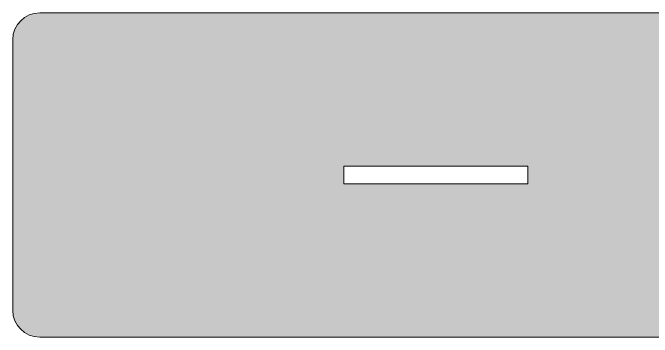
# Model space of a CAD drawing. Extents: x 114 to 1091, y -988 to 280.
# Drawn here: x 254 to 778, y -988 to -722 of the extents above; entities that cross this region are included whole.
import ezdxf

# ---------------------------------------------------------------- set-up
doc = ezdxf.new("R2010")
doc.units = 0
doc.header["$MEASUREMENT"] = 0
doc.layers.add('Layer 1', color=7, linetype='Continuous', lineweight=0)

msp = doc.modelspace()

# ---------------------------------------------------------------- hatches: boundary and pattern name
at = {"layer": 'Layer 1', "true_color": 0x000000, "transparency": 33554687}
h = msp.add_hatch(color=18, dxfattribs=at)
h.dxf.hatch_style = 2
edge = h.paths.add_edge_path()
edge.add_spline(control_points=[(675.9, -861.78), (675.9, -861.78), (525.21, -861.78), (525.21, -861.78), (525.21, -861.78), (525.21, -847.51), (525.21, -847.51), (525.21, -847.51), (675.9, -847.51), (675.9, -847.51), (675.9, -847.51), (675.9, -861.78), (675.9, -861.78)], knot_values=[0, 0, 0, 0, 1, 1, 1, 2, 2, 2, 3, 3, 3, 4, 4, 4, 4], degree=3, periodic=0)
edge = h.paths.add_edge_path()
edge.add_spline(control_points=[(925.31, -721.64), (925.31, -721.64), (275.8, -721.64), (275.8, -721.64), (263.61, -721.64), (253.73, -731.52), (253.73, -743.71), (253.73, -743.71), (253.73, -965.58), (253.73, -965.58), (253.73, -977.77), (263.61, -987.65), (275.8, -987.65), (275.8, -987.65), (925.31, -987.65), (925.31, -987.65), (937.49, -987.65), (947.37, -977.77), (947.37, -965.58), (947.37, -965.58), (947.37, -743.71), (947.37, -743.71), (947.37, -731.52), (937.49, -721.64), (925.31, -721.64)], knot_values=[0, 0, 0, 0, 1, 1, 1, 2, 2, 2, 3, 3, 3, 4, 4, 4, 5, 5, 5, 6, 6, 6, 7, 7, 7, 8, 8, 8, 8], degree=3, periodic=0)

# ---------------------------------------------------------------- linework, layer by layer
at = {"layer": 'Layer 1'}
for points, knots in [([(925.31, -721.64), (925.31, -721.64), (275.8, -721.64), (275.8, -721.64), (263.61, -721.64), (253.73, -731.52), (253.73, -743.71), (253.73, -743.71), (253.73, -965.58), (253.73, -965.58), (253.73, -977.77), (263.61, -987.65), (275.8, -987.65), (275.8, -987.65), (925.31, -987.65), (925.31, -987.65), (937.49, -987.65), (947.37, -977.77), (947.37, -965.58), (947.37, -965.58), (947.37, -743.71), (947.37, -743.71), (947.37, -731.52), (937.49, -721.64), (925.31, -721.64)], [0, 0, 0, 0, 1, 1, 1, 2, 2, 2, 3, 3, 3, 4, 4, 4, 5, 5, 5, 6, 6, 6, 7, 7, 7, 8, 8, 8, 8]), ([(675.9, -861.78), (675.9, -861.78), (525.21, -861.78), (525.21, -861.78), (525.21, -861.78), (525.21, -847.51), (525.21, -847.51), (525.21, -847.51), (675.9, -847.51), (675.9, -847.51), (675.9, -847.51), (675.9, -861.78), (675.9, -861.78)], [0, 0, 0, 0, 1, 1, 1, 2, 2, 2, 3, 3, 3, 4, 4, 4, 4])]:
    msp.add_open_spline(points, degree=3, knots=knots, dxfattribs=at)

doc.saveas('drawing.dxf')
